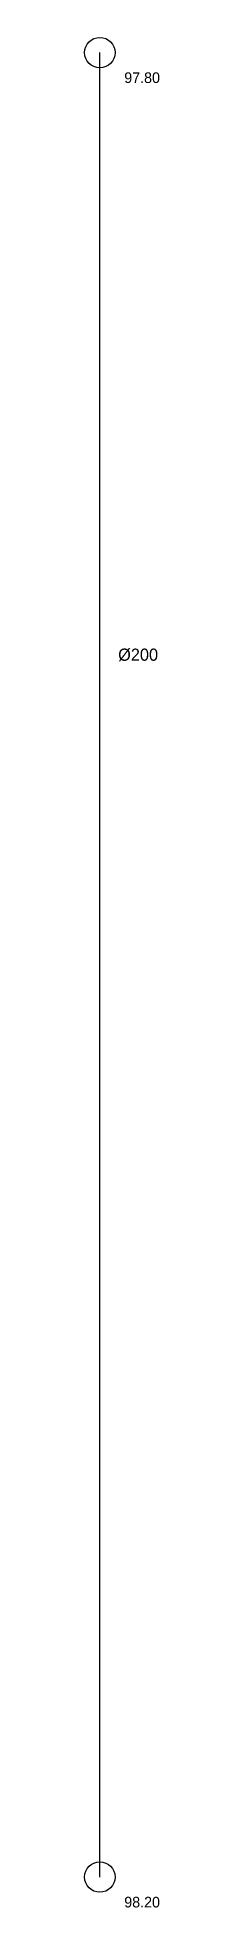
# Model space of a CAD drawing. Extents: x 39500 to 41953, y -11005 to 50500.
import ezdxf

# ---------------------------------------------------------------- set-up
doc = ezdxf.new("R2010")
doc.units = 0
doc.layers.add('PODPIS', color=7, linetype='CONTINUOUS')
doc.layers.add('TRUBA', color=30, linetype='CONTINUOUS')

msp = doc.modelspace()

# ---------------------------------------------------------------- linework, layer by layer
at = {"layer": 'TRUBA'}
msp.add_lwpolyline([(40000, -10000), (40000, 50000)], dxfattribs=at)
for centre in [(40000, 50000), (40000, -10000)]:
    msp.add_circle(centre, 500, dxfattribs=at)

# ---------------------------------------------------------------- texts
at = {"layer": 'PODPIS'}
for s, height, p in [('97.80', 350, (40800, 49000)), ('Ø200', 400, (40600, 30000)), ('98.20', 350, (40800, -11000))]:
    msp.add_text(s, height=height, dxfattribs=at).set_placement(p)

doc.saveas('drawing.dxf')
